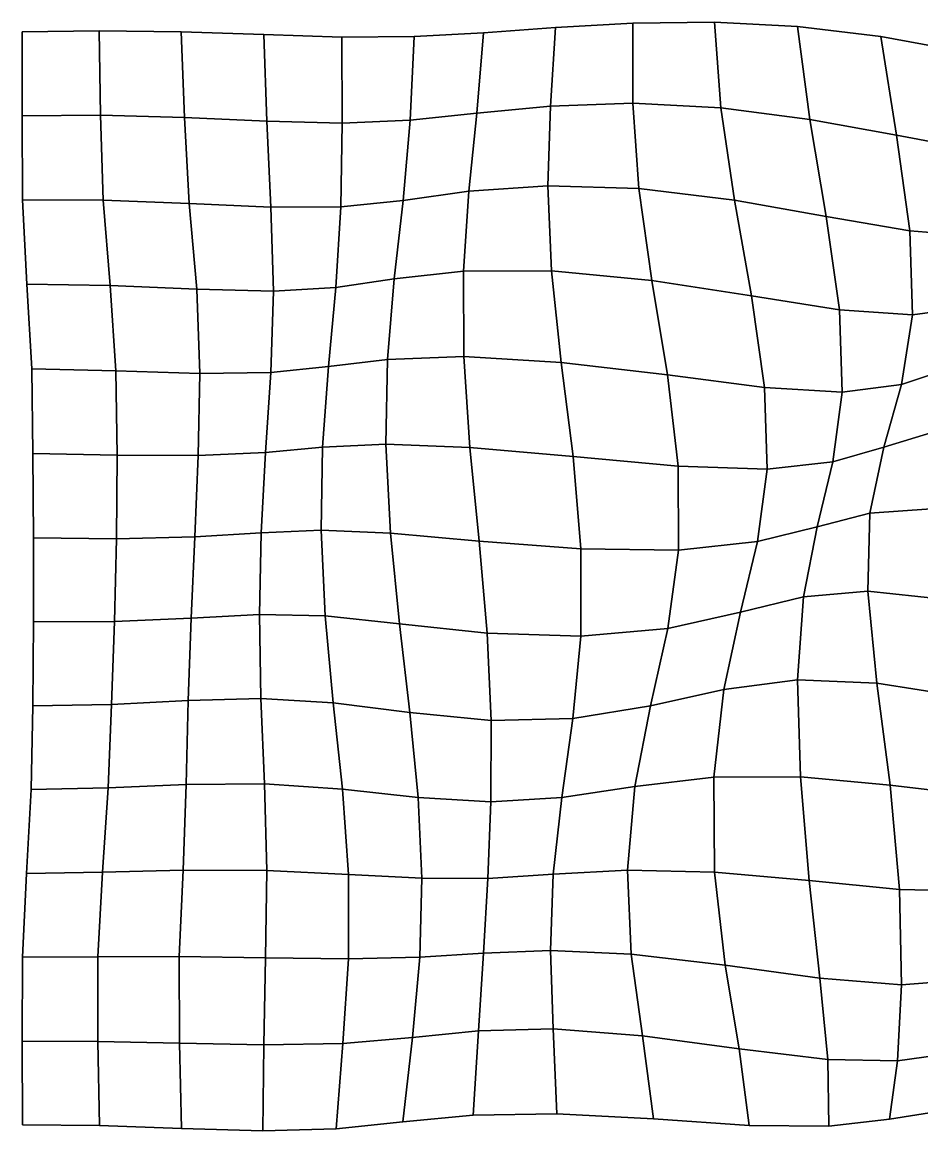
# Model space of a CAD drawing. Extents: x -161 to 228, y -135 to 123.
# Drawn here: x -160.6 to 41.1, y -127.2 to 121.2 of the extents above; entities that cross this region are included whole.
import ezdxf

# ---------------------------------------------------------------- set-up
doc = ezdxf.new("R2010")
doc.units = 0

msp = doc.modelspace()

# ---------------------------------------------------------------- linework, layer by layer
for points in [[(-58.654987, 100.783836, -1.278938), (-42.188667, 102.390411, -0.895555), (-41.038849, 120.024658, -1.131637), (-57.160114, 118.814705, -1.520892)], [(-58.654987, 100.783836, -1.278938), (-57.160114, 118.814705, -1.520892), (-41.038849, 120.024658, -1.131637), (-42.188667, 102.390411, -0.895555)], [(-42.188667, 102.390411, -0.895555), (-23.711977, 103.008606, -0.406336), (-23.673445, 120.998489, -0.517826), (-41.038849, 120.024658, -1.131637)], [(-42.188667, 102.390411, -0.895555), (-41.038849, 120.024658, -1.131637), (-23.673445, 120.998489, -0.517826), (-23.711977, 103.008606, -0.406336)], [(-23.711977, 103.008606, -0.406336), (-3.98433, 102.006767, -0.163595), (-5.396483, 121.190773, -0.011626), (-23.673445, 120.998489, -0.517826)], [(-23.711977, 103.008606, -0.406336), (-23.673445, 120.998489, -0.517826), (-5.396483, 121.190773, -0.011626), (-3.98433, 102.006767, -0.163595)], [(-3.98433, 102.006767, -0.163595), (15.950171, 99.413261, -0.388229), (13.212676, 120.230461, 0.077752), (-5.396483, 121.190773, -0.011626)], [(-3.98433, 102.006767, -0.163595), (-5.396483, 121.190773, -0.011626), (13.212676, 120.230461, 0.077752), (15.950171, 99.413261, -0.388229)], [(15.950171, 99.413261, -0.388229), (35.416294, 95.86795, -0.92467), (31.883011, 117.96595, -0.27147), (13.212676, 120.230461, 0.077752)], [(15.950171, 99.413261, -0.388229), (13.212676, 120.230461, 0.077752), (31.883011, 117.96595, -0.27147), (35.416294, 95.86795, -0.92467)], [(-160.624237, 100.216652, -1.339974), (-143.078094, 100.368523, -1.416336), (-143.373749, 119.221703, -1.367046), (-160.594696, 118.990707, -1.319718)], [(-160.624237, 100.216652, -1.339974), (-160.594696, 118.990707, -1.319718), (-143.373749, 119.221703, -1.367046), (-143.078094, 100.368523, -1.416336)], [(-143.078094, 100.368523, -1.416336), (-124.259293, 99.866066, -1.423165), (-124.985336, 119.021095, -1.3961), (-143.373749, 119.221703, -1.367046)], [(-143.078094, 100.368523, -1.416336), (-143.373749, 119.221703, -1.367046), (-124.985336, 119.021095, -1.3961), (-124.259293, 99.866066, -1.423165)], [(-124.259293, 99.866066, -1.423165), (-105.738541, 98.989281, -1.372965), (-106.458138, 118.396255, -1.414289), (-124.985336, 119.021095, -1.3961)], [(-124.259293, 99.866066, -1.423165), (-124.985336, 119.021095, -1.3961), (-106.458138, 118.396255, -1.414289), (-105.738541, 98.989281, -1.372965)], [(-105.738541, 98.989281, -1.372965), (-88.837074, 98.568146, -1.37039), (-88.943558, 117.865181, -1.491225), (-106.458138, 118.396255, -1.414289)], [(-105.738541, 98.989281, -1.372965), (-106.458138, 118.396255, -1.414289), (-88.943558, 117.865181, -1.491225), (-88.837074, 98.568146, -1.37039)], [(-88.837074, 98.568146, -1.37039), (-73.606941, 99.219864, -1.398417), (-72.693192, 117.96843, -1.589655), (-88.943558, 117.865181, -1.491225)], [(-88.837074, 98.568146, -1.37039), (-88.943558, 117.865181, -1.491225), (-72.693192, 117.96843, -1.589655), (-73.606941, 99.219864, -1.398417)], [(-73.606941, 99.219864, -1.398417), (-58.654987, 100.783836, -1.278938), (-57.160114, 118.814705, -1.520892), (-72.693192, 117.96843, -1.589655)], [(-73.606941, 99.219864, -1.398417), (-72.693192, 117.96843, -1.589655), (-57.160114, 118.814705, -1.520892), (-58.654987, 100.783836, -1.278938)], [(35.416294, 95.86795, -0.92467), (54.091442, 92.391937, -1.30863), (50.596649, 114.546143, -0.760133), (31.883011, 117.96595, -0.27147)], [(35.416294, 95.86795, -0.92467), (31.883011, 117.96595, -0.27147), (50.596649, 114.546143, -0.760133), (54.091442, 92.391937, -1.30863)], [(-60.435631, 83.28894, -1.185673), (-42.766941, 84.53672, -0.975914), (-42.188667, 102.390411, -0.895555), (-58.654987, 100.783836, -1.278938)], [(-60.435631, 83.28894, -1.185673), (-58.654987, 100.783836, -1.278938), (-42.188667, 102.390411, -0.895555), (-42.766941, 84.53672, -0.975914)], [(-42.766941, 84.53672, -0.975914), (-22.359489, 83.914108, -0.698886), (-23.711977, 103.008606, -0.406336), (-42.188667, 102.390411, -0.895555)], [(-42.766941, 84.53672, -0.975914), (-42.188667, 102.390411, -0.895555), (-23.711977, 103.008606, -0.406336), (-22.359489, 83.914108, -0.698886)], [(-22.359489, 83.914108, -0.698886), (-0.931876, 81.302765, -0.650282), (-3.98433, 102.006767, -0.163595), (-23.711977, 103.008606, -0.406336)], [(-22.359489, 83.914108, -0.698886), (-23.711977, 103.008606, -0.406336), (-3.98433, 102.006767, -0.163595), (-0.931876, 81.302765, -0.650282)], [(-0.931876, 81.302765, -0.650282), (19.673655, 77.64164, -0.957559), (15.950171, 99.413261, -0.388229), (-3.98433, 102.006767, -0.163595)], [(-0.931876, 81.302765, -0.650282), (-3.98433, 102.006767, -0.163595), (15.950171, 99.413261, -0.388229), (19.673655, 77.64164, -0.957559)], [(-160.52243, 81.381783, -1.364789), (-142.488525, 81.315598, -1.46227), (-143.078094, 100.368523, -1.416336), (-160.624237, 100.216652, -1.339974)], [(-160.52243, 81.381783, -1.364789), (-160.624237, 100.216652, -1.339974), (-143.078094, 100.368523, -1.416336), (-142.488525, 81.315598, -1.46227)], [(-142.488525, 81.315598, -1.46227), (-123.195969, 80.53817, -1.412727), (-124.259293, 99.866066, -1.423165), (-143.078094, 100.368523, -1.416336)], [(-142.488525, 81.315598, -1.46227), (-143.078094, 100.368523, -1.416336), (-124.259293, 99.866066, -1.423165), (-123.195969, 80.53817, -1.412727)], [(-123.195969, 80.53817, -1.412727), (-104.859886, 79.711983, -1.254177), (-105.738541, 98.989281, -1.372965), (-124.259293, 99.866066, -1.423165)], [(-123.195969, 80.53817, -1.412727), (-124.259293, 99.866066, -1.423165), (-105.738541, 98.989281, -1.372965), (-104.859886, 79.711983, -1.254177)], [(-75.224655, 81.26606, -1.203741), (-60.435631, 83.28894, -1.185673), (-58.654987, 100.783836, -1.278938), (-73.606941, 99.219864, -1.398417)], [(-75.224655, 81.26606, -1.203741), (-73.606941, 99.219864, -1.398417), (-58.654987, 100.783836, -1.278938), (-60.435631, 83.28894, -1.185673)], [(19.673655, 77.64164, -0.957559), (38.444221, 74.446739, -1.373564), (35.416294, 95.86795, -0.92467), (15.950171, 99.413261, -0.388229)], [(19.673655, 77.64164, -0.957559), (15.950171, 99.413261, -0.388229), (35.416294, 95.86795, -0.92467), (38.444221, 74.446739, -1.373564)], [(-104.859886, 79.711983, -1.254177), (-89.135918, 79.834015, -1.170139), (-88.837074, 98.568146, -1.37039), (-105.738541, 98.989281, -1.372965)], [(-104.859886, 79.711983, -1.254177), (-105.738541, 98.989281, -1.372965), (-88.837074, 98.568146, -1.37039), (-89.135918, 79.834015, -1.170139)], [(-89.135918, 79.834015, -1.170139), (-75.224655, 81.26606, -1.203741), (-73.606941, 99.219864, -1.398417), (-88.837074, 98.568146, -1.37039)], [(-89.135918, 79.834015, -1.170139), (-88.837074, 98.568146, -1.37039), (-73.606941, 99.219864, -1.398417), (-75.224655, 81.26606, -1.203741)], [(38.444221, 74.446739, -1.373564), (55.242008, 73.116928, -1.417841), (54.091442, 92.391937, -1.30863), (35.416294, 95.86795, -0.92467)], [(38.444221, 74.446739, -1.373564), (35.416294, 95.86795, -0.92467), (54.091442, 92.391937, -1.30863), (55.242008, 73.116928, -1.417841)], [(-61.652004, 65.367523, -1.317257), (-41.961571, 65.442924, -1.387937), (-42.766941, 84.53672, -0.975914), (-60.435631, 83.28894, -1.185673)], [(-61.652004, 65.367523, -1.317257), (-60.435631, 83.28894, -1.185673), (-42.766941, 84.53672, -0.975914), (-41.961571, 65.442924, -1.387937)], [(-41.961571, 65.442924, -1.387937), (-19.441776, 63.33194, -1.264889), (-22.359489, 83.914108, -0.698886), (-42.766941, 84.53672, -0.975914)], [(-41.961571, 65.442924, -1.387937), (-42.766941, 84.53672, -0.975914), (-22.359489, 83.914108, -0.698886), (-19.441776, 63.33194, -1.264889)], [(-77.199692, 63.664497, -1.074637), (-61.652004, 65.367523, -1.317257), (-60.435631, 83.28894, -1.185673), (-75.224655, 81.26606, -1.203741)], [(-77.199692, 63.664497, -1.074637), (-75.224655, 81.26606, -1.203741), (-60.435631, 83.28894, -1.185673), (-61.652004, 65.367523, -1.317257)], [(-19.441776, 63.33194, -1.264889), (2.917023, 59.835659, -1.147124), (-0.931876, 81.302765, -0.650282), (-22.359489, 83.914108, -0.698886)], [(-19.441776, 63.33194, -1.264889), (-22.359489, 83.914108, -0.698886), (-0.931876, 81.302765, -0.650282), (2.917023, 59.835659, -1.147124)], [(-159.578384, 62.472881, -1.392699), (-140.869324, 62.15884, -1.500851), (-142.488525, 81.315598, -1.46227), (-160.52243, 81.381783, -1.364789)], [(-159.578384, 62.472881, -1.392699), (-160.52243, 81.381783, -1.364789), (-142.488525, 81.315598, -1.46227), (-140.869324, 62.15884, -1.500851)], [(-140.869324, 62.15884, -1.500851), (-121.454857, 61.337215, -1.361641), (-123.195969, 80.53817, -1.412727), (-142.488525, 81.315598, -1.46227)], [(-140.869324, 62.15884, -1.500851), (-142.488525, 81.315598, -1.46227), (-123.195969, 80.53817, -1.412727), (-121.454857, 61.337215, -1.361641)], [(-121.454857, 61.337215, -1.361641), (-104.265976, 60.935001, -1.065534), (-104.859886, 79.711983, -1.254177), (-123.195969, 80.53817, -1.412727)], [(-121.454857, 61.337215, -1.361641), (-123.195969, 80.53817, -1.412727), (-104.859886, 79.711983, -1.254177), (-104.265976, 60.935001, -1.065534)], [(-104.265976, 60.935001, -1.065534), (-90.259377, 61.772762, -0.925381), (-89.135918, 79.834015, -1.170139), (-104.859886, 79.711983, -1.254177)], [(-104.265976, 60.935001, -1.065534), (-104.859886, 79.711983, -1.254177), (-89.135918, 79.834015, -1.170139), (-90.259377, 61.772762, -0.925381)], [(-90.259377, 61.772762, -0.925381), (-77.199692, 63.664497, -1.074637), (-75.224655, 81.26606, -1.203741), (-89.135918, 79.834015, -1.170139)], [(-90.259377, 61.772762, -0.925381), (-89.135918, 79.834015, -1.170139), (-75.224655, 81.26606, -1.203741), (-77.199692, 63.664497, -1.074637)], [(2.917023, 59.835659, -1.147124), (22.63883, 56.700142, -1.148215), (19.673655, 77.64164, -0.957559), (-0.931876, 81.302765, -0.650282)], [(2.917023, 59.835659, -1.147124), (-0.931876, 81.302765, -0.650282), (19.673655, 77.64164, -0.957559), (22.63883, 56.700142, -1.148215)], [(22.63883, 56.700142, -1.148215), (39.002388, 55.647171, -1.0943), (38.444221, 74.446739, -1.373564), (19.673655, 77.64164, -0.957559)], [(22.63883, 56.700142, -1.148215), (19.673655, 77.64164, -0.957559), (38.444221, 74.446739, -1.373564), (39.002388, 55.647171, -1.0943)], [(39.002388, 55.647171, -1.0943), (52.861958, 57.472126, -0.653042), (55.242008, 73.116928, -1.417841), (38.444221, 74.446739, -1.373564)], [(39.002388, 55.647171, -1.0943), (38.444221, 74.446739, -1.373564), (55.242008, 73.116928, -1.417841), (52.861958, 57.472126, -0.653042)], [(-78.734116, 45.634254, -1.031685), (-61.596497, 46.244259, -1.663998), (-61.652004, 65.367523, -1.317257), (-77.199692, 63.664497, -1.074637)], [(-78.734116, 45.634254, -1.031685), (-77.199692, 63.664497, -1.074637), (-61.652004, 65.367523, -1.317257), (-61.596497, 46.244259, -1.663998)], [(-61.596497, 46.244259, -1.663998), (-39.754105, 44.956951, -2.059789), (-41.961571, 65.442924, -1.387937), (-61.652004, 65.367523, -1.317257)], [(-61.596497, 46.244259, -1.663998), (-61.652004, 65.367523, -1.317257), (-41.961571, 65.442924, -1.387937), (-39.754105, 44.956951, -2.059789)], [(-39.754105, 44.956951, -2.059789), (-15.941781, 42.142834, -1.951991), (-19.441776, 63.33194, -1.264889), (-41.961571, 65.442924, -1.387937)], [(-39.754105, 44.956951, -2.059789), (-41.961571, 65.442924, -1.387937), (-19.441776, 63.33194, -1.264889), (-15.941781, 42.142834, -1.951991)], [(-158.480835, 43.519104, -1.421664), (-139.613205, 43.061401, -1.532094), (-140.869324, 62.15884, -1.500851), (-159.578384, 62.472881, -1.392699)], [(-158.480835, 43.519104, -1.421664), (-159.578384, 62.472881, -1.392699), (-140.869324, 62.15884, -1.500851), (-139.613205, 43.061401, -1.532094)], [(-139.613205, 43.061401, -1.532094), (-120.814156, 42.499111, -1.278578), (-121.454857, 61.337215, -1.361641), (-140.869324, 62.15884, -1.500851)], [(-139.613205, 43.061401, -1.532094), (-140.869324, 62.15884, -1.500851), (-121.454857, 61.337215, -1.361641), (-120.814156, 42.499111, -1.278578)], [(-91.950348, 44.009209, -0.662957), (-78.734116, 45.634254, -1.031685), (-77.199692, 63.664497, -1.074637), (-90.259377, 61.772762, -0.925381)], [(-91.950348, 44.009209, -0.662957), (-90.259377, 61.772762, -0.925381), (-77.199692, 63.664497, -1.074637), (-78.734116, 45.634254, -1.031685)], [(-15.941781, 42.142834, -1.951991), (5.846909, 39.332935, -1.442711), (2.917023, 59.835659, -1.147124), (-19.441776, 63.33194, -1.264889)], [(-15.941781, 42.142834, -1.951991), (-19.441776, 63.33194, -1.264889), (2.917023, 59.835659, -1.147124), (5.846909, 39.332935, -1.442711)], [(-120.814156, 42.499111, -1.278578), (-104.901947, 42.713242, -0.826962), (-104.265976, 60.935001, -1.065534), (-121.454857, 61.337215, -1.361641)], [(-120.814156, 42.499111, -1.278578), (-121.454857, 61.337215, -1.361641), (-104.265976, 60.935001, -1.065534), (-104.901947, 42.713242, -0.826962)], [(-104.901947, 42.713242, -0.826962), (-91.950348, 44.009209, -0.662957), (-90.259377, 61.772762, -0.925381), (-104.265976, 60.935001, -1.065534)], [(-104.901947, 42.713242, -0.826962), (-104.265976, 60.935001, -1.065534), (-90.259377, 61.772762, -0.925381), (-91.950348, 44.009209, -0.662957)], [(5.846909, 39.332935, -1.442711), (23.215834, 38.305603, -0.755697), (22.63883, 56.700142, -1.148215), (2.917023, 59.835659, -1.147124)], [(5.846909, 39.332935, -1.442711), (2.917023, 59.835659, -1.147124), (22.63883, 56.700142, -1.148215), (23.215834, 38.305603, -0.755697)], [(36.548279, 39.98687, 0.025681), (48.17181, 43.88242, 0.964286), (52.861958, 57.472126, -0.653042), (39.002388, 55.647171, -1.0943)], [(36.548279, 39.98687, 0.025681), (39.002388, 55.647171, -1.0943), (52.861958, 57.472126, -0.653042), (48.17181, 43.88242, 0.964286)], [(23.215834, 38.305603, -0.755697), (36.548279, 39.98687, 0.025681), (39.002388, 55.647171, -1.0943), (22.63883, 56.700142, -1.148215)], [(23.215834, 38.305603, -0.755697), (22.63883, 56.700142, -1.148215), (39.002388, 55.647171, -1.0943), (36.548279, 39.98687, 0.025681)], [(-93.29026, 25.990858, -0.387435), (-79.082039, 26.635239, -1.031857), (-78.734116, 45.634254, -1.031685), (-91.950348, 44.009209, -0.662957)], [(-93.29026, 25.990858, -0.387435), (-91.950348, 44.009209, -0.662957), (-78.734116, 45.634254, -1.031685), (-79.082039, 26.635239, -1.031857)], [(-79.082039, 26.635239, -1.031857), (-60.219746, 25.877106, -2.137839), (-61.596497, 46.244259, -1.663998), (-78.734116, 45.634254, -1.031685)], [(-79.082039, 26.635239, -1.031857), (-78.734116, 45.634254, -1.031685), (-61.596497, 46.244259, -1.663998), (-60.219746, 25.877106, -2.137839)], [(-60.219746, 25.877106, -2.137839), (-37.092247, 23.84783, -2.895361), (-39.754105, 44.956951, -2.059789), (-61.596497, 46.244259, -1.663998)], [(-60.219746, 25.877106, -2.137839), (-61.596497, 46.244259, -1.663998), (-39.754105, 44.956951, -2.059789), (-37.092247, 23.84783, -2.895361)], [(-37.092247, 23.84783, -2.895361), (-13.504755, 21.73794, -2.712563), (-15.941781, 42.142834, -1.951991), (-39.754105, 44.956951, -2.059789)], [(-37.092247, 23.84783, -2.895361), (-39.754105, 44.956951, -2.059789), (-15.941781, 42.142834, -1.951991), (-13.504755, 21.73794, -2.712563)], [(-158.193665, 24.568617, -1.450585), (-139.329987, 24.147976, -1.562861), (-139.613205, 43.061401, -1.532094), (-158.480835, 43.519104, -1.421664)], [(-158.193665, 24.568617, -1.450585), (-158.480835, 43.519104, -1.421664), (-139.613205, 43.061401, -1.532094), (-139.329987, 24.147976, -1.562861)], [(-139.329987, 24.147976, -1.562861), (-121.144653, 24.059469, -1.186535), (-120.814156, 42.499111, -1.278578), (-139.613205, 43.061401, -1.532094)], [(-139.329987, 24.147976, -1.562861), (-139.613205, 43.061401, -1.532094), (-120.814156, 42.499111, -1.278578), (-121.144653, 24.059469, -1.186535)], [(-121.144653, 24.059469, -1.186535), (-106.065331, 24.791124, -0.566342), (-104.901947, 42.713242, -0.826962), (-120.814156, 42.499111, -1.278578)], [(-121.144653, 24.059469, -1.186535), (-120.814156, 42.499111, -1.278578), (-104.901947, 42.713242, -0.826962), (-106.065331, 24.791124, -0.566342)], [(-106.065331, 24.791124, -0.566342), (-93.29026, 25.990858, -0.387435), (-91.950348, 44.009209, -0.662957), (-104.901947, 42.713242, -0.826962)], [(-106.065331, 24.791124, -0.566342), (-104.901947, 42.713242, -0.826962), (-91.950348, 44.009209, -0.662957), (-93.29026, 25.990858, -0.387435)], [(32.54797, 25.972124, 1.71497), (44.108505, 29.45183, 3.151115), (48.17181, 43.88242, 0.964286), (36.548279, 39.98687, 0.025681)], [(32.54797, 25.972124, 1.71497), (36.548279, 39.98687, 0.025681), (48.17181, 43.88242, 0.964286), (44.108505, 29.45183, 3.151115)], [(-13.504755, 21.73794, -2.712563), (6.388451, 21.06426, -1.589482), (5.846909, 39.332935, -1.442711), (-15.941781, 42.142834, -1.951991)], [(-13.504755, 21.73794, -2.712563), (-15.941781, 42.142834, -1.951991), (5.846909, 39.332935, -1.442711), (6.388451, 21.06426, -1.589482)], [(21.121784, 22.642054, 0.043407), (32.54797, 25.972124, 1.71497), (36.548279, 39.98687, 0.025681), (23.215834, 38.305603, -0.755697)], [(21.121784, 22.642054, 0.043407), (23.215834, 38.305603, -0.755697), (36.548279, 39.98687, 0.025681), (32.54797, 25.972124, 1.71497)], [(6.388451, 21.06426, -1.589482), (21.121784, 22.642054, 0.043407), (23.215834, 38.305603, -0.755697), (5.846909, 39.332935, -1.442711)], [(6.388451, 21.06426, -1.589482), (5.846909, 39.332935, -1.442711), (23.215834, 38.305603, -0.755697), (21.121784, 22.642054, 0.043407)], [(29.450178, 11.151145, 3.37399), (43.201138, 12.121284, 5.461253), (44.108505, 29.45183, 3.151115), (32.54797, 25.972124, 1.71497)], [(29.450178, 11.151145, 3.37399), (32.54797, 25.972124, 1.71497), (44.108505, 29.45183, 3.151115), (43.201138, 12.121284, 5.461253)], [(-107.046219, 6.795973, -0.318853), (-93.592415, 7.361396, -0.083471), (-93.29026, 25.990858, -0.387435), (-106.065331, 24.791124, -0.566342)], [(-107.046219, 6.795973, -0.318853), (-106.065331, 24.791124, -0.566342), (-93.29026, 25.990858, -0.387435), (-93.592415, 7.361396, -0.083471)], [(-93.592415, 7.361396, -0.083471), (-78.046349, 6.707106, -0.973339), (-79.082039, 26.635239, -1.031857), (-93.29026, 25.990858, -0.387435)], [(-93.592415, 7.361396, -0.083471), (-93.29026, 25.990858, -0.387435), (-79.082039, 26.635239, -1.031857), (-78.046349, 6.707106, -0.973339)], [(-78.046349, 6.707106, -0.973339), (-58.176392, 4.923693, -2.579198), (-60.219746, 25.877106, -2.137839), (-79.082039, 26.635239, -1.031857)], [(-78.046349, 6.707106, -0.973339), (-79.082039, 26.635239, -1.031857), (-60.219746, 25.877106, -2.137839), (-58.176392, 4.923693, -2.579198)], [(-58.176392, 4.923693, -2.579198), (-35.325096, 3.175222, -3.782063), (-37.092247, 23.84783, -2.895361), (-60.219746, 25.877106, -2.137839)], [(-58.176392, 4.923693, -2.579198), (-60.219746, 25.877106, -2.137839), (-37.092247, 23.84783, -2.895361), (-35.325096, 3.175222, -3.782063)], [(17.601112, 8.131042, 0.706945), (29.450178, 11.151145, 3.37399), (32.54797, 25.972124, 1.71497), (21.121784, 22.642054, 0.043407)], [(17.601112, 8.131042, 0.706945), (21.121784, 22.642054, 0.043407), (32.54797, 25.972124, 1.71497), (29.450178, 11.151145, 3.37399)], [(-158.088318, 5.661327, -1.478117), (-139.469009, 5.44174, -1.60457), (-139.329987, 24.147976, -1.562861), (-158.193665, 24.568617, -1.450585)], [(-158.088318, 5.661327, -1.478117), (-158.193665, 24.568617, -1.450585), (-139.329987, 24.147976, -1.562861), (-139.469009, 5.44174, -1.60457)], [(-139.469009, 5.44174, -1.60457), (-121.885025, 5.859055, -1.120268), (-121.144653, 24.059469, -1.186535), (-139.329987, 24.147976, -1.562861)], [(-139.469009, 5.44174, -1.60457), (-139.329987, 24.147976, -1.562861), (-121.144653, 24.059469, -1.186535), (-121.885025, 5.859055, -1.120268)], [(-121.885025, 5.859055, -1.120268), (-107.046219, 6.795973, -0.318853), (-106.065331, 24.791124, -0.566342), (-121.144653, 24.059469, -1.186535)], [(-121.885025, 5.859055, -1.120268), (-121.144653, 24.059469, -1.186535), (-106.065331, 24.791124, -0.566342), (-107.046219, 6.795973, -0.318853)], [(-35.325096, 3.175222, -3.782063), (-13.426264, 2.917053, -3.614369), (-13.504755, 21.73794, -2.712563), (-37.092247, 23.84783, -2.895361)], [(-35.325096, 3.175222, -3.782063), (-37.092247, 23.84783, -2.895361), (-13.504755, 21.73794, -2.712563), (-13.426264, 2.917053, -3.614369)], [(4.250532, 4.80674, -1.91363), (17.601112, 8.131042, 0.706945), (21.121784, 22.642054, 0.043407), (6.388451, 21.06426, -1.589482)], [(4.250532, 4.80674, -1.91363), (6.388451, 21.06426, -1.589482), (21.121784, 22.642054, 0.043407), (17.601112, 8.131042, 0.706945)], [(-13.426264, 2.917053, -3.614369), (4.250532, 4.80674, -1.91363), (6.388451, 21.06426, -1.589482), (-13.504755, 21.73794, -2.712563)], [(-13.426264, 2.917053, -3.614369), (-13.504755, 21.73794, -2.712563), (6.388451, 21.06426, -1.589482), (4.250532, 4.80674, -1.91363)], [(14.532463, -7.551388, 0.497982), (28.979916, -6.315738, 4.123835), (29.450178, 11.151145, 3.37399), (17.601112, 8.131042, 0.706945)], [(14.532463, -7.551388, 0.497982), (17.601112, 8.131042, 0.706945), (29.450178, 11.151145, 3.37399), (28.979916, -6.315738, 4.123835)], [(28.979916, -6.315738, 4.123835), (45.811222, -8.129258, 7.099576), (43.201138, 12.121284, 5.461253), (29.450178, 11.151145, 3.37399)], [(28.979916, -6.315738, 4.123835), (29.450178, 11.151145, 3.37399), (43.201138, 12.121284, 5.461253), (45.811222, -8.129258, 7.099576)], [(0.448574, -11.02415, -2.829517), (14.532463, -7.551388, 0.497982), (17.601112, 8.131042, 0.706945), (4.250532, 4.80674, -1.91363)], [(0.448574, -11.02415, -2.829517), (4.250532, 4.80674, -1.91363), (17.601112, 8.131042, 0.706945), (14.532463, -7.551388, 0.497982)], [(-158.108185, -13.188492, -1.501892), (-139.934509, -13.135234, -1.669744), (-139.469009, 5.44174, -1.60457), (-158.088318, 5.661327, -1.478117)], [(-158.108185, -13.188492, -1.501892), (-158.088318, 5.661327, -1.478117), (-139.469009, 5.44174, -1.60457), (-139.934509, -13.135234, -1.669744)], [(-139.934509, -13.135234, -1.669744), (-122.727028, -12.354922, -1.123452), (-121.885025, 5.859055, -1.120268), (-139.469009, 5.44174, -1.60457)], [(-139.934509, -13.135234, -1.669744), (-139.469009, 5.44174, -1.60457), (-121.885025, 5.859055, -1.120268), (-122.727028, -12.354922, -1.123452)], [(-122.727028, -12.354922, -1.123452), (-107.417885, -11.551596, -0.133784), (-107.046219, 6.795973, -0.318853), (-121.885025, 5.859055, -1.120268)], [(-122.727028, -12.354922, -1.123452), (-121.885025, 5.859055, -1.120268), (-107.046219, 6.795973, -0.318853), (-107.417885, -11.551596, -0.133784)], [(-107.417885, -11.551596, -0.133784), (-92.672279, -11.853719, 0.261313), (-93.592415, 7.361396, -0.083471), (-107.046219, 6.795973, -0.318853)], [(-107.417885, -11.551596, -0.133784), (-107.046219, 6.795973, -0.318853), (-93.592415, 7.361396, -0.083471), (-92.672279, -11.853719, 0.261313)], [(-92.672279, -11.853719, 0.261313), (-76.020615, -13.590217, -0.726308), (-78.046349, 6.707106, -0.973339), (-93.592415, 7.361396, -0.083471)], [(-92.672279, -11.853719, 0.261313), (-93.592415, 7.361396, -0.083471), (-78.046349, 6.707106, -0.973339), (-76.020615, -13.590217, -0.726308)], [(-76.020615, -13.590217, -0.726308), (-56.391506, -15.697706, -2.768269), (-58.176392, 4.923693, -2.579198), (-78.046349, 6.707106, -0.973339)], [(-76.020615, -13.590217, -0.726308), (-78.046349, 6.707106, -0.973339), (-58.176392, 4.923693, -2.579198), (-56.391506, -15.697706, -2.768269)], [(-56.391506, -15.697706, -2.768269), (-35.369278, -16.402943, -4.546444), (-35.325096, 3.175222, -3.782063), (-58.176392, 4.923693, -2.579198)], [(-56.391506, -15.697706, -2.768269), (-58.176392, 4.923693, -2.579198), (-35.325096, 3.175222, -3.782063), (-35.369278, -16.402943, -4.546444)], [(-35.369278, -16.402943, -4.546444), (-15.86785, -14.642027, -4.716845), (-13.426264, 2.917053, -3.614369), (-35.325096, 3.175222, -3.782063)], [(-35.369278, -16.402943, -4.546444), (-35.325096, 3.175222, -3.782063), (-13.426264, 2.917053, -3.614369), (-15.86785, -14.642027, -4.716845)], [(-15.86785, -14.642027, -4.716845), (0.448574, -11.02415, -2.829517), (4.250532, 4.80674, -1.91363), (-13.426264, 2.917053, -3.614369)], [(-15.86785, -14.642027, -4.716845), (-13.426264, 2.917053, -3.614369), (4.250532, 4.80674, -1.91363), (0.448574, -11.02415, -2.829517)], [(13.225973, -26.154837, -1.172642), (31.033405, -26.895809, 3.035805), (28.979916, -6.315738, 4.123835), (14.532463, -7.551388, 0.497982)], [(13.225973, -26.154837, -1.172642), (14.532463, -7.551388, 0.497982), (28.979916, -6.315738, 4.123835), (31.033405, -26.895809, 3.035805)], [(31.033405, -26.895809, 3.035805), (50.015854, -29.92835, 6.945786), (45.811222, -8.129258, 7.099576), (28.979916, -6.315738, 4.123835)], [(31.033405, -26.895809, 3.035805), (28.979916, -6.315738, 4.123835), (45.811222, -8.129258, 7.099576), (50.015854, -29.92835, 6.945786)], [(-3.328311, -28.321636, -4.521452), (13.225973, -26.154837, -1.172642), (14.532463, -7.551388, 0.497982), (0.448574, -11.02415, -2.829517)], [(-3.328311, -28.321636, -4.521452), (0.448574, -11.02415, -2.829517), (14.532463, -7.551388, 0.497982), (13.225973, -26.154837, -1.172642)], [(-140.583206, -31.711479, -1.764604), (-123.416176, -30.809238, -1.239132), (-122.727028, -12.354922, -1.123452), (-139.934509, -13.135234, -1.669744)], [(-140.583206, -31.711479, -1.764604), (-139.934509, -13.135234, -1.669744), (-122.727028, -12.354922, -1.123452), (-123.416176, -30.809238, -1.239132)], [(-123.416176, -30.809238, -1.239132), (-107.078362, -30.339388, -0.080367), (-107.417885, -11.551596, -0.133784), (-122.727028, -12.354922, -1.123452)], [(-123.416176, -30.809238, -1.239132), (-122.727028, -12.354922, -1.123452), (-107.417885, -11.551596, -0.133784), (-107.078362, -30.339388, -0.080367)], [(-107.078362, -30.339388, -0.080367), (-90.855728, -31.327721, 0.617963), (-92.672279, -11.853719, 0.261313), (-107.417885, -11.551596, -0.133784)], [(-107.078362, -30.339388, -0.080367), (-107.417885, -11.551596, -0.133784), (-92.672279, -11.853719, 0.261313), (-90.855728, -31.327721, 0.617963)], [(-90.855728, -31.327721, 0.617963), (-73.717125, -33.515591, -0.196021), (-76.020615, -13.590217, -0.726308), (-92.672279, -11.853719, 0.261313)], [(-90.855728, -31.327721, 0.617963), (-92.672279, -11.853719, 0.261313), (-76.020615, -13.590217, -0.726308), (-73.717125, -33.515591, -0.196021)], [(-19.748228, -32.009365, -5.875362), (-3.328311, -28.321636, -4.521452), (0.448574, -11.02415, -2.829517), (-15.86785, -14.642027, -4.716845)], [(-19.748228, -32.009365, -5.875362), (-15.86785, -14.642027, -4.716845), (0.448574, -11.02415, -2.829517), (-3.328311, -28.321636, -4.521452)], [(-158.245987, -31.992376, -1.517501), (-140.583206, -31.711479, -1.764604), (-139.934509, -13.135234, -1.669744), (-158.108185, -13.188492, -1.501892)], [(-158.245987, -31.992376, -1.517501), (-158.108185, -13.188492, -1.501892), (-139.934509, -13.135234, -1.669744), (-140.583206, -31.711479, -1.764604)], [(-73.717125, -33.515591, -0.196021), (-55.495132, -35.267578, -2.465386), (-56.391506, -15.697706, -2.768269), (-76.020615, -13.590217, -0.726308)], [(-73.717125, -33.515591, -0.196021), (-76.020615, -13.590217, -0.726308), (-56.391506, -15.697706, -2.768269), (-55.495132, -35.267578, -2.465386)], [(-37.145325, -34.856808, -4.900831), (-19.748228, -32.009365, -5.875362), (-15.86785, -14.642027, -4.716845), (-35.369278, -16.402943, -4.546444)], [(-37.145325, -34.856808, -4.900831), (-35.369278, -16.402943, -4.546444), (-15.86785, -14.642027, -4.716845), (-19.748228, -32.009365, -5.875362)], [(-55.495132, -35.267578, -2.465386), (-37.145325, -34.856808, -4.900831), (-35.369278, -16.402943, -4.546444), (-56.391506, -15.697706, -2.768269)], [(-55.495132, -35.267578, -2.465386), (-56.391506, -15.697706, -2.768269), (-35.369278, -16.402943, -4.546444), (-37.145325, -34.856808, -4.900831)], [(-5.534942, -47.994438, -6.593153), (13.875725, -47.891747, -4.211702), (13.225973, -26.154837, -1.172642), (-3.328311, -28.321636, -4.521452)], [(-5.534942, -47.994438, -6.593153), (-3.328311, -28.321636, -4.521452), (13.225973, -26.154837, -1.172642), (13.875725, -47.891747, -4.211702)], [(13.875725, -47.891747, -4.211702), (33.993568, -49.790443, -0.248534), (31.033405, -26.895809, 3.035805), (13.225973, -26.154837, -1.172642)], [(13.875725, -47.891747, -4.211702), (13.225973, -26.154837, -1.172642), (31.033405, -26.895809, 3.035805), (33.993568, -49.790443, -0.248534)], [(33.993568, -49.790443, -0.248534), (53.009193, -52.00172, 4.127136), (50.015854, -29.92835, 6.945786), (31.033405, -26.895809, 3.035805)], [(33.993568, -49.790443, -0.248534), (31.033405, -26.895809, 3.035805), (50.015854, -29.92835, 6.945786), (53.009193, -52.00172, 4.127136)], [(-23.287497, -50.074726, -6.607828), (-5.534942, -47.994438, -6.593153), (-3.328311, -28.321636, -4.521452), (-19.748228, -32.009365, -5.875362)], [(-23.287497, -50.074726, -6.607828), (-19.748228, -32.009365, -5.875362), (-3.328311, -28.321636, -4.521452), (-5.534942, -47.994438, -6.593153)], [(-158.569519, -50.774323, -1.517569), (-141.305542, -50.399582, -1.879352), (-140.583206, -31.711479, -1.764604), (-158.245987, -31.992376, -1.517501)], [(-158.569519, -50.774323, -1.517569), (-158.245987, -31.992376, -1.517501), (-140.583206, -31.711479, -1.764604), (-141.305542, -50.399582, -1.879352)], [(-141.305542, -50.399582, -1.879352), (-123.867401, -49.626377, -1.491628), (-123.416176, -30.809238, -1.239132), (-140.583206, -31.711479, -1.764604)], [(-141.305542, -50.399582, -1.879352), (-140.583206, -31.711479, -1.764604), (-123.416176, -30.809238, -1.239132), (-123.867401, -49.626377, -1.491628)], [(-123.867401, -49.626377, -1.491628), (-106.291306, -49.501324, -0.24154), (-107.078362, -30.339388, -0.080367), (-123.416176, -30.809238, -1.239132)], [(-123.867401, -49.626377, -1.491628), (-123.416176, -30.809238, -1.239132), (-107.078362, -30.339388, -0.080367), (-106.291306, -49.501324, -0.24154)], [(-106.291306, -49.501324, -0.24154), (-88.832489, -50.687683, 0.880076), (-90.855728, -31.327721, 0.617963), (-107.078362, -30.339388, -0.080367)], [(-106.291306, -49.501324, -0.24154), (-107.078362, -30.339388, -0.080367), (-90.855728, -31.327721, 0.617963), (-88.832489, -50.687683, 0.880076)], [(-88.832489, -50.687683, 0.880076), (-71.852364, -52.544796, 0.587816), (-73.717125, -33.515591, -0.196021), (-90.855728, -31.327721, 0.617963)], [(-88.832489, -50.687683, 0.880076), (-90.855728, -31.327721, 0.617963), (-73.717125, -33.515591, -0.196021), (-71.852364, -52.544796, 0.587816)], [(-39.642147, -52.516739, -4.47748), (-23.287497, -50.074726, -6.607828), (-19.748228, -32.009365, -5.875362), (-37.145325, -34.856808, -4.900831)], [(-39.642147, -52.516739, -4.47748), (-37.145325, -34.856808, -4.900831), (-19.748228, -32.009365, -5.875362), (-23.287497, -50.074726, -6.607828)], [(-71.852364, -52.544796, 0.587816), (-55.55027, -53.511864, -1.516022), (-55.495132, -35.267578, -2.465386), (-73.717125, -33.515591, -0.196021)], [(-71.852364, -52.544796, 0.587816), (-73.717125, -33.515591, -0.196021), (-55.495132, -35.267578, -2.465386), (-55.55027, -53.511864, -1.516022)], [(-55.55027, -53.511864, -1.516022), (-39.642147, -52.516739, -4.47748), (-37.145325, -34.856808, -4.900831), (-55.495132, -35.267578, -2.465386)], [(-55.55027, -53.511864, -1.516022), (-55.495132, -35.267578, -2.465386), (-37.145325, -34.856808, -4.900831), (-39.642147, -52.516739, -4.47748)], [(-142.581161, -69.24437, -1.980544), (-124.532356, -68.798088, -1.861324), (-123.867401, -49.626377, -1.491628), (-141.305542, -50.399582, -1.879352)], [(-142.581161, -69.24437, -1.980544), (-141.305542, -50.399582, -1.879352), (-123.867401, -49.626377, -1.491628), (-124.532356, -68.798088, -1.861324)], [(-124.532356, -68.798088, -1.861324), (-105.728409, -68.915359, -0.681922), (-106.291306, -49.501324, -0.24154), (-123.867401, -49.626377, -1.491628)], [(-124.532356, -68.798088, -1.861324), (-123.867401, -49.626377, -1.491628), (-106.291306, -49.501324, -0.24154), (-105.728409, -68.915359, -0.681922)], [(-105.728409, -68.915359, -0.681922), (-87.458435, -69.765343, 0.865662), (-88.832489, -50.687683, 0.880076), (-106.291306, -49.501324, -0.24154)], [(-105.728409, -68.915359, -0.681922), (-106.291306, -49.501324, -0.24154), (-88.832489, -50.687683, 0.880076), (-87.458435, -69.765343, 0.865662)], [(-24.902542, -68.844955, -6.229409), (-5.362434, -69.249405, -8.006306), (-5.534942, -47.994438, -6.593153), (-23.287497, -50.074726, -6.607828)], [(-24.902542, -68.844955, -6.229409), (-23.287497, -50.074726, -6.607828), (-5.534942, -47.994438, -6.593153), (-5.362434, -69.249405, -8.006306)], [(-5.362434, -69.249405, -8.006306), (15.842581, -71.121231, -7.483473), (13.875725, -47.891747, -4.211702), (-5.534942, -47.994438, -6.593153)], [(-5.362434, -69.249405, -8.006306), (-5.534942, -47.994438, -6.593153), (13.875725, -47.891747, -4.211702), (15.842581, -71.121231, -7.483473)], [(15.842581, -71.121231, -7.483473), (36.088779, -73.176132, -4.830626), (33.993568, -49.790443, -0.248534), (13.875725, -47.891747, -4.211702)], [(15.842581, -71.121231, -7.483473), (13.875725, -47.891747, -4.211702), (33.993568, -49.790443, -0.248534), (36.088779, -73.176132, -4.830626)], [(-159.667679, -69.554108, -1.492208), (-142.581161, -69.24437, -1.980544), (-141.305542, -50.399582, -1.879352), (-158.569519, -50.774323, -1.517569)], [(-159.667679, -69.554108, -1.492208), (-158.569519, -50.774323, -1.517569), (-141.305542, -50.399582, -1.879352), (-142.581161, -69.24437, -1.980544)], [(-87.458435, -69.765343, 0.865662), (-70.975807, -70.646904, 1.398752), (-71.852364, -52.544796, 0.587816), (-88.832489, -50.687683, 0.880076)], [(-87.458435, -69.765343, 0.865662), (-88.832489, -50.687683, 0.880076), (-71.852364, -52.544796, 0.587816), (-70.975807, -70.646904, 1.398752)], [(-41.56356, -69.722733, -3.029293), (-24.902542, -68.844955, -6.229409), (-23.287497, -50.074726, -6.607828), (-39.642147, -52.516739, -4.47748)], [(-41.56356, -69.722733, -3.029293), (-39.642147, -52.516739, -4.47748), (-23.287497, -50.074726, -6.607828), (-24.902542, -68.844955, -6.229409)], [(36.088779, -73.176132, -4.830626), (53.136581, -73.554375, -0.967152), (53.009193, -52.00172, 4.127136), (33.993568, -49.790443, -0.248534)], [(36.088779, -73.176132, -4.830626), (33.993568, -49.790443, -0.248534), (53.009193, -52.00172, 4.127136), (53.136581, -73.554375, -0.967152)], [(-70.975807, -70.646904, 1.398752), (-56.223087, -70.659431, -0.010902), (-55.55027, -53.511864, -1.516022), (-71.852364, -52.544796, 0.587816)], [(-70.975807, -70.646904, 1.398752), (-71.852364, -52.544796, 0.587816), (-55.55027, -53.511864, -1.516022), (-56.223087, -70.659431, -0.010902)], [(-56.223087, -70.659431, -0.010902), (-41.56356, -69.722733, -3.029293), (-39.642147, -52.516739, -4.47748), (-55.55027, -53.511864, -1.516022)], [(-56.223087, -70.659431, -0.010902), (-55.55027, -53.511864, -1.516022), (-39.642147, -52.516739, -4.47748), (-41.56356, -69.722733, -3.029293)], [(-160.517303, -88.338242, -1.43302), (-143.681519, -88.204552, -2.013151), (-142.581161, -69.24437, -1.980544), (-159.667679, -69.554108, -1.492208)], [(-160.517303, -88.338242, -1.43302), (-159.667679, -69.554108, -1.492208), (-142.581161, -69.24437, -1.980544), (-143.681519, -88.204552, -2.013151)], [(-143.681519, -88.204552, -2.013151), (-125.435791, -88.191299, -2.262983), (-124.532356, -68.798088, -1.861324), (-142.581161, -69.24437, -1.980544)], [(-143.681519, -88.204552, -2.013151), (-142.581161, -69.24437, -1.980544), (-124.532356, -68.798088, -1.861324), (-125.435791, -88.191299, -2.262983)], [(-125.435791, -88.191299, -2.262983), (-106.051765, -88.457649, -1.388774), (-105.728409, -68.915359, -0.681922), (-124.532356, -68.798088, -1.861324)], [(-125.435791, -88.191299, -2.262983), (-124.532356, -68.798088, -1.861324), (-105.728409, -68.915359, -0.681922), (-106.051765, -88.457649, -1.388774)], [(-106.051765, -88.457649, -1.388774), (-87.489265, -88.674904, 0.391288), (-87.458435, -69.765343, 0.865662), (-105.728409, -68.915359, -0.681922)], [(-106.051765, -88.457649, -1.388774), (-105.728409, -68.915359, -0.681922), (-87.458435, -69.765343, 0.865662), (-87.489265, -88.674904, 0.391288)], [(-42.148693, -86.810722, -0.73579), (-24.04295, -87.618034, -4.323613), (-24.902542, -68.844955, -6.229409), (-41.56356, -69.722733, -3.029293)], [(-42.148693, -86.810722, -0.73579), (-41.56356, -69.722733, -3.029293), (-24.902542, -68.844955, -6.229409), (-24.04295, -87.618034, -4.323613)], [(-24.04295, -87.618034, -4.323613), (-3.033579, -90.073944, -7.596711), (-5.362434, -69.249405, -8.006306), (-24.902542, -68.844955, -6.229409)], [(-24.04295, -87.618034, -4.323613), (-24.902542, -68.844955, -6.229409), (-5.362434, -69.249405, -8.006306), (-3.033579, -90.073944, -7.596711)], [(-3.033579, -90.073944, -7.596711), (18.214931, -92.997757, -9.187982), (15.842581, -71.121231, -7.483473), (-5.362434, -69.249405, -8.006306)], [(-3.033579, -90.073944, -7.596711), (-5.362434, -69.249405, -8.006306), (15.842581, -71.121231, -7.483473), (18.214931, -92.997757, -9.187982)], [(-87.489265, -88.674904, 0.391288), (-71.428421, -88.323357, 1.836237), (-70.975807, -70.646904, 1.398752), (-87.458435, -69.765343, 0.865662)], [(-87.489265, -88.674904, 0.391288), (-87.458435, -69.765343, 0.865662), (-70.975807, -70.646904, 1.398752), (-71.428421, -88.323357, 1.836237)], [(-71.428421, -88.323357, 1.836237), (-57.188778, -87.414368, 1.599373), (-56.223087, -70.659431, -0.010902), (-70.975807, -70.646904, 1.398752)], [(-71.428421, -88.323357, 1.836237), (-70.975807, -70.646904, 1.398752), (-56.223087, -70.659431, -0.010902), (-57.188778, -87.414368, 1.599373)], [(-57.188778, -87.414368, 1.599373), (-42.148693, -86.810722, -0.73579), (-41.56356, -69.722733, -3.029293), (-56.223087, -70.659431, -0.010902)], [(-57.188778, -87.414368, 1.599373), (-56.223087, -70.659431, -0.010902), (-41.56356, -69.722733, -3.029293), (-42.148693, -86.810722, -0.73579)], [(18.214931, -92.997757, -9.187982), (36.559238, -94.481316, -8.591691), (36.088779, -73.176132, -4.830626), (15.842581, -71.121231, -7.483473)], [(18.214931, -92.997757, -9.187982), (15.842581, -71.121231, -7.483473), (36.088779, -73.176132, -4.830626), (36.559238, -94.481316, -8.591691)], [(36.559238, -94.481316, -8.591691), (50.8456, -93.398956, -6.248971), (53.136581, -73.554375, -0.967152), (36.088779, -73.176132, -4.830626)], [(36.559238, -94.481316, -8.591691), (36.088779, -73.176132, -4.830626), (53.136581, -73.554375, -0.967152), (50.8456, -93.398956, -6.248971)], [(-58.332588, -104.797997, 2.592198), (-41.595886, -104.393517, 1.634836), (-42.148693, -86.810722, -0.73579), (-57.188778, -87.414368, 1.599373)], [(-58.332588, -104.797997, 2.592198), (-57.188778, -87.414368, 1.599373), (-42.148693, -86.810722, -0.73579), (-41.595886, -104.393517, 1.634836)], [(-41.595886, -104.393517, 1.634836), (-21.530691, -105.964432, -1.275186), (-24.04295, -87.618034, -4.323613), (-42.148693, -86.810722, -0.73579)], [(-41.595886, -104.393517, 1.634836), (-42.148693, -86.810722, -0.73579), (-24.04295, -87.618034, -4.323613), (-21.530691, -105.964432, -1.275186)], [(-160.592178, -107.124535, -1.340775), (-143.645462, -107.178566, -1.920943), (-143.681519, -88.204552, -2.013151), (-160.517303, -88.338242, -1.43302)], [(-160.592178, -107.124535, -1.340775), (-160.517303, -88.338242, -1.43302), (-143.681519, -88.204552, -2.013151), (-143.645462, -107.178566, -1.920943)], [(-143.645462, -107.178566, -1.920943), (-125.341537, -107.580528, -2.552325), (-125.435791, -88.191299, -2.262983), (-143.681519, -88.204552, -2.013151)], [(-143.645462, -107.178566, -1.920943), (-143.681519, -88.204552, -2.013151), (-125.435791, -88.191299, -2.262983), (-125.341537, -107.580528, -2.552325)], [(-125.341537, -107.580528, -2.552325), (-106.413437, -107.97377, -2.218668), (-106.051765, -88.457649, -1.388774), (-125.435791, -88.191299, -2.262983)], [(-125.341537, -107.580528, -2.552325), (-125.435791, -88.191299, -2.262983), (-106.051765, -88.457649, -1.388774), (-106.413437, -107.97377, -2.218668)], [(-106.413437, -107.97377, -2.218668), (-88.691162, -107.651665, -0.590876), (-87.489265, -88.674904, 0.391288), (-106.051765, -88.457649, -1.388774)], [(-106.413437, -107.97377, -2.218668), (-106.051765, -88.457649, -1.388774), (-87.489265, -88.674904, 0.391288), (-88.691162, -107.651665, -0.590876)], [(-88.691162, -107.651665, -0.590876), (-73.108902, -106.344589, 1.500763), (-71.428421, -88.323357, 1.836237), (-87.489265, -88.674904, 0.391288)], [(-88.691162, -107.651665, -0.590876), (-87.489265, -88.674904, 0.391288), (-71.428421, -88.323357, 1.836237), (-73.108902, -106.344589, 1.500763)], [(-73.108902, -106.344589, 1.500763), (-58.332588, -104.797997, 2.592198), (-57.188778, -87.414368, 1.599373), (-71.428421, -88.323357, 1.836237)], [(-73.108902, -106.344589, 1.500763), (-71.428421, -88.323357, 1.836237), (-57.188778, -87.414368, 1.599373), (-58.332588, -104.797997, 2.592198)], [(-21.530691, -105.964432, -1.275186), (0.178293, -108.858154, -4.983952), (-3.033579, -90.073944, -7.596711), (-24.04295, -87.618034, -4.323613)], [(-21.530691, -105.964432, -1.275186), (-24.04295, -87.618034, -4.323613), (-3.033579, -90.073944, -7.596711), (0.178293, -108.858154, -4.983952)], [(0.178293, -108.858154, -4.983952), (20.029398, -111.23452, -8.017218), (18.214931, -92.997757, -9.187982), (-3.033579, -90.073944, -7.596711)], [(0.178293, -108.858154, -4.983952), (-3.033579, -90.073944, -7.596711), (18.214931, -92.997757, -9.187982), (20.029398, -111.23452, -8.017218)], [(20.029398, -111.23452, -8.017218), (35.671181, -111.521896, -9.392767), (36.559238, -94.481316, -8.591691), (18.214931, -92.997757, -9.187982)], [(20.029398, -111.23452, -8.017218), (18.214931, -92.997757, -9.187982), (36.559238, -94.481316, -8.591691), (35.671181, -111.521896, -9.392767)], [(35.671181, -111.521896, -9.392767), (47.97805, -109.847488, -9.008199), (50.8456, -93.398956, -6.248971), (36.559238, -94.481316, -8.591691)], [(35.671181, -111.521896, -9.392767), (36.559238, -94.481316, -8.591691), (50.8456, -93.398956, -6.248971), (47.97805, -109.847488, -9.008199)], [(-90.223152, -126.752007, -1.870098), (-75.249649, -125.236595, 0.272313), (-73.108902, -106.344589, 1.500763), (-88.691162, -107.651665, -0.590876)], [(-90.223152, -126.752007, -1.870098), (-88.691162, -107.651665, -0.590876), (-73.108902, -106.344589, 1.500763), (-75.249649, -125.236595, 0.272313)], [(-75.249649, -125.236595, 0.272313), (-59.510452, -123.694313, 2.332835), (-58.332588, -104.797997, 2.592198), (-73.108902, -106.344589, 1.500763)], [(-75.249649, -125.236595, 0.272313), (-73.108902, -106.344589, 1.500763), (-58.332588, -104.797997, 2.592198), (-59.510452, -123.694313, 2.332835)], [(-59.510452, -123.694313, 2.332835), (-40.729939, -123.384521, 2.983089), (-41.595886, -104.393517, 1.634836), (-58.332588, -104.797997, 2.592198)], [(-59.510452, -123.694313, 2.332835), (-58.332588, -104.797997, 2.592198), (-41.595886, -104.393517, 1.634836), (-40.729939, -123.384521, 2.983089)], [(-40.729939, -123.384521, 2.983089), (-19.088497, -124.551796, 1.655725), (-21.530691, -105.964432, -1.275186), (-41.595886, -104.393517, 1.634836)], [(-40.729939, -123.384521, 2.983089), (-41.595886, -104.393517, 1.634836), (-21.530691, -105.964432, -1.275186), (-19.088497, -124.551796, 1.655725)], [(-19.088497, -124.551796, 1.655725), (2.368405, -126.018394, -1.15497), (0.178293, -108.858154, -4.983952), (-21.530691, -105.964432, -1.275186)], [(-19.088497, -124.551796, 1.655725), (-21.530691, -105.964432, -1.275186), (0.178293, -108.858154, -4.983952), (2.368405, -126.018394, -1.15497)], [(-160.530792, -125.913773, -1.230208), (-143.274414, -126.064209, -1.677626), (-143.645462, -107.178566, -1.920943), (-160.592178, -107.124535, -1.340775)], [(-160.530792, -125.913773, -1.230208), (-160.592178, -107.124535, -1.340775), (-143.645462, -107.178566, -1.920943), (-143.274414, -126.064209, -1.677626)], [(-143.274414, -126.064209, -1.677626), (-124.904648, -126.714577, -2.570875), (-125.341537, -107.580528, -2.552325), (-143.645462, -107.178566, -1.920943)], [(-143.274414, -126.064209, -1.677626), (-143.645462, -107.178566, -1.920943), (-125.341537, -107.580528, -2.552325), (-124.904648, -126.714577, -2.570875)], [(-124.904648, -126.714577, -2.570875), (-106.691238, -127.223763, -2.897107), (-106.413437, -107.97377, -2.218668), (-125.341537, -107.580528, -2.552325)], [(-124.904648, -126.714577, -2.570875), (-125.341537, -107.580528, -2.552325), (-106.413437, -107.97377, -2.218668), (-106.691238, -127.223763, -2.897107)], [(-106.691238, -127.223763, -2.897107), (-90.223152, -126.752007, -1.870098), (-88.691162, -107.651665, -0.590876), (-106.413437, -107.97377, -2.218668)], [(-106.691238, -127.223763, -2.897107), (-106.413437, -107.97377, -2.218668), (-88.691162, -107.651665, -0.590876), (-90.223152, -126.752007, -1.870098)], [(2.368405, -126.018394, -1.15497), (20.240267, -126.179466, -4.305252), (20.029398, -111.23452, -8.017218), (0.178293, -108.858154, -4.983952)], [(2.368405, -126.018394, -1.15497), (0.178293, -108.858154, -4.983952), (20.029398, -111.23452, -8.017218), (20.240267, -126.179466, -4.305252)], [(20.240267, -126.179466, -4.305252), (33.874477, -124.59005, -6.723805), (35.671181, -111.521896, -9.392767), (20.029398, -111.23452, -8.017218)], [(20.240267, -126.179466, -4.305252), (20.029398, -111.23452, -8.017218), (35.671181, -111.521896, -9.392767), (33.874477, -124.59005, -6.723805)], [(33.874477, -124.59005, -6.723805), (46.119236, -122.654892, -7.91739), (47.97805, -109.847488, -9.008199), (35.671181, -111.521896, -9.392767)], [(33.874477, -124.59005, -6.723805), (35.671181, -111.521896, -9.392767), (47.97805, -109.847488, -9.008199), (46.119236, -122.654892, -7.91739)]]:
    msp.add_3dface(points)

doc.saveas('drawing.dxf')
